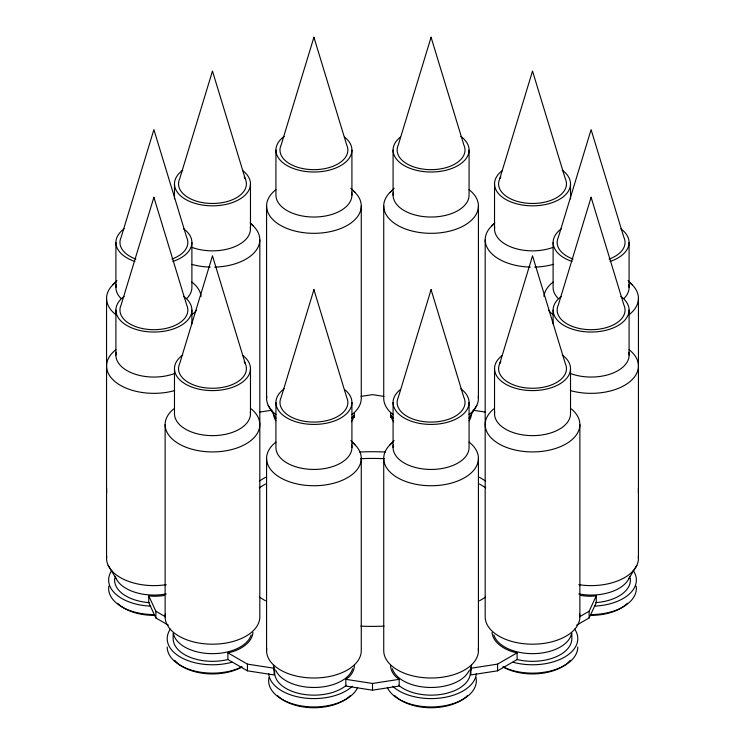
<?xml version="1.0" encoding="UTF-8"?>
<svg xmlns="http://www.w3.org/2000/svg" width="745" height="745" viewBox="0 0 745 745"><rect width="100%" height="100%" fill="white"/><g stroke="black" fill="none" stroke-linecap="round" stroke-linejoin="round"><path stroke-width="1.12" d="M492.063 632.458A40.5 23.384 0 0 0 512.281 651.689L517.095 652.843L517.095 659.558L497.567 670.826L470.887 674.951L470.887 668.246L471.576 665.257M499.737 178.809L532.526 71.064L565.315 178.809A33.944 19.603 0 0 1 530.747 203.45A33.944 19.603 0 0 1 500.836 176.863M499.737 363.588L532.526 255.852L565.315 363.588A33.944 19.603 0 0 1 530.747 388.238A33.944 19.603 0 0 1 500.836 361.642M576.602 625.204L589.118 617.968L589.118 611.263L596.27 595.86L591.102 596.251A40.5 23.384 0 0 1 580.616 595.451M589.118 617.968L596.27 602.565L596.27 595.86M469.043 418.234L476.809 405.336M629.069 578.26L636.835 565.353M112.895 284.711L116.946 280.614M390.073 192.322L394.114 188.224M491.523 226.135L494.764 222.857M390.073 444.737L394.114 440.64M390.576 665.257A40.5 23.384 0 0 0 396.005 676.954L399.18 679.338L399.18 686.052L372.5 690.177L345.82 686.052L345.82 679.338L348.995 676.954A40.5 23.384 0 0 0 354.424 665.257M470.887 668.246L497.567 664.121L517.095 652.843M579.489 616.823L589.118 611.263M273.424 665.257L274.113 668.246L274.113 674.951L247.433 670.826L227.905 659.558L227.905 652.843L232.719 651.689A40.5 23.384 0 0 0 252.937 632.458M259.977 412.05L271.981 410.188M361.092 396.405L372.5 394.636L383.908 396.405M345.82 679.338L372.5 683.463L399.18 679.338M168.398 625.204L155.882 617.968L148.73 602.565L148.73 595.86L153.898 596.251A40.5 23.384 0 0 0 164.384 595.451M473.019 410.188L485.023 412.05M227.905 652.843L247.433 664.121L274.113 668.246M148.73 595.86L155.882 611.263L165.511 616.823M628.054 280.614L632.105 284.711M350.886 188.224L354.927 192.322M250.236 222.857L253.477 226.135M350.886 440.64L354.927 444.737M268.191 405.336L275.957 418.234M108.165 565.353L115.931 578.26M245.263 178.809L212.474 71.064L179.685 178.809A33.944 19.603 0 0 0 214.253 203.45A33.944 19.603 0 0 0 244.164 176.863M245.263 363.588L212.474 255.852L179.685 363.588A33.944 19.603 0 0 0 214.253 388.238A33.944 19.603 0 0 0 244.164 361.642M638.446 298.373L638.446 558.284M629.097 242.451L629.097 287.486M629.097 310.088L629.097 355.114M579.871 424.585L579.871 616.851M571.834 633.148L571.834 638.642A39.308 22.695 0 0 1 516.956 659.474M570.521 183.885L570.521 198.887M570.521 368.663L570.521 413.689A37.995 21.94 0 0 1 530.868 435.611A37.995 21.94 0 0 1 494.671 411.78M553.107 242.451L553.107 287.486A37.995 21.94 0 0 0 558.191 298.456M553.107 310.088L553.107 323.945M497.567 664.121L497.567 670.826M494.531 183.885L494.531 228.911M494.531 368.663L494.531 413.689M485.181 239.806L485.181 616.851A47.345 27.332 0 0 0 535.18 644.146A47.345 27.332 0 0 0 579.573 613.796M478.42 205.983L478.42 398.258M478.42 458.399L478.42 650.674M469.071 150.062L469.071 195.097A37.995 21.94 0 0 1 428.589 216.981A37.995 21.94 0 0 1 393.407 192.229M469.071 402.477L469.071 447.512A37.995 21.94 0 0 1 428.589 469.397A37.995 21.94 0 0 1 393.407 444.644M393.081 150.062L393.081 195.097M393.081 402.477L393.081 447.512M383.731 205.983L383.731 398.258A47.345 27.332 0 0 0 393.09 414.583M383.731 458.399L383.731 650.674A47.345 27.332 0 0 0 432.836 677.987A47.345 27.332 0 0 0 478.29 648.634M372.5 683.463L372.5 690.177M361.269 205.983L361.269 398.258A47.345 27.332 0 0 1 351.91 414.583M361.269 458.399L361.269 650.674A47.345 27.332 0 0 1 312.164 677.987A47.345 27.332 0 0 1 266.71 648.634M351.919 150.062L351.919 195.097M351.919 402.477L351.919 447.512M275.929 150.062L275.929 195.097A37.995 21.94 0 0 0 316.411 216.981A37.995 21.94 0 0 0 351.593 192.229M275.929 402.477L275.929 447.512A37.995 21.94 0 0 0 316.411 469.397A37.995 21.94 0 0 0 351.593 444.644M266.58 205.983L266.58 398.258M266.58 458.399L266.58 650.674M259.819 239.806L259.819 616.851A47.345 27.332 0 0 1 209.82 644.146A47.345 27.332 0 0 1 165.427 613.796M250.469 183.885L250.469 228.911M250.469 368.663L250.469 413.689M247.433 664.121L247.433 670.826M191.893 242.451L191.893 287.486A37.995 21.94 0 0 1 186.809 298.456M191.893 310.088L191.893 323.945M174.479 183.885L174.479 198.887M174.479 368.663L174.479 413.689A37.995 21.94 0 0 0 214.132 435.611A37.995 21.94 0 0 0 250.329 411.78M173.166 633.148L173.166 638.642A39.308 22.695 0 0 0 228.044 659.474M165.129 424.585L165.129 616.851M155.882 611.263L155.882 617.968M115.903 242.451L115.903 287.486M115.903 310.088L115.903 355.114M106.554 298.373L106.554 558.284M251.261 224.133A47.345 27.332 0 0 1 254.976 251.847A47.345 27.332 0 0 1 214.709 267.11M210.239 267.11A47.345 27.332 0 0 1 191.772 264.391M250.329 227.001A37.995 21.94 0 0 1 231.835 247.787A37.995 21.94 0 0 1 191.372 247.154M243.047 170.856A37.995 21.94 0 0 1 237.608 200.331A37.995 21.94 0 0 1 186.278 199.772A37.995 21.94 0 0 1 182.767 170.205M171.955 259.055A33.944 19.603 0 0 0 186.688 237.385L153.898 129.639L121.109 237.385A33.944 19.603 0 0 0 135.851 259.055M106.684 492.687A47.345 27.332 0 0 1 106.684 488.608M196.55 310.246A47.345 27.332 0 0 1 191.884 314.697M115.922 314.697A47.345 27.332 0 0 1 115.922 282.057M191.884 282.057A47.345 27.332 0 0 1 201.113 296.342M120.997 298.456A37.995 21.94 0 0 1 116.229 284.618M183.605 228.78A37.995 21.94 0 0 1 172.896 261.448M134.901 261.448A37.995 21.94 0 0 1 124.201 228.78M609.149 259.055A33.944 19.603 0 0 0 623.891 237.385L591.102 129.639L558.312 237.385A33.944 19.603 0 0 0 573.045 259.055M638.316 488.608A47.345 27.332 0 0 1 638.316 492.687M629.078 282.057A47.345 27.332 0 0 1 629.078 314.697M553.116 314.697A47.345 27.332 0 0 1 548.45 310.246M543.887 296.342A47.345 27.332 0 0 1 553.116 282.057M628.771 284.618A37.995 21.94 0 0 1 624.003 298.456M620.799 228.78A37.995 21.94 0 0 1 610.099 261.448M572.104 261.448A37.995 21.94 0 0 1 561.395 228.78M633.231 570.521A45.259 26.131 0 0 1 594.314 606.132M636.193 586.157A45.259 26.131 0 0 1 591.102 614.56M630.261 578.092A39.308 22.695 0 0 1 595.655 602.603M627.411 603.254A41.925 24.203 0 0 1 591.102 615.361M629.804 576.332A39.308 22.695 0 0 1 578.744 593.923M638.316 556.245A47.345 27.332 0 0 1 578.846 584.685M629.078 349.684A47.345 27.332 0 0 1 627.56 383.442A47.345 27.332 0 0 1 570.4 390.594M628.771 352.255A37.995 21.94 0 0 1 611.17 373.748A37.995 21.94 0 0 1 570 373.357M620.799 296.408A37.995 21.94 0 0 1 616.944 326.17A37.995 21.94 0 0 1 565.25 326.17A37.995 21.94 0 0 1 561.395 296.408M393.109 418.234A39.308 22.695 0 0 1 392.364 416.306M478.29 396.219A47.345 27.332 0 0 1 469.052 414.583M469.052 189.668A47.345 27.332 0 0 1 463.232 226.052A47.345 27.332 0 0 1 399.944 226.582A47.345 27.332 0 0 1 392.28 190.31M460.773 136.382A37.995 21.94 0 0 1 457.262 165.958A37.995 21.94 0 0 1 405.932 166.517A37.995 21.94 0 0 1 400.503 137.043M231.974 662.221A45.259 26.131 0 0 1 181.631 657.77A45.259 26.131 0 0 1 170.335 629.097M241.576 667.017A45.259 26.131 0 0 1 193.346 670.686A45.259 26.131 0 0 1 167.215 647.005M242.125 666.84A41.925 24.203 0 0 1 174.702 660.238M251.186 634.898A39.308 22.695 0 0 1 211.608 653.644A39.308 22.695 0 0 1 173.501 633.921M251.261 408.912A47.345 27.332 0 0 1 243.95 445.007A47.345 27.332 0 0 1 180.998 445.007A47.345 27.332 0 0 1 173.687 408.912M243.047 355.635A37.995 21.94 0 0 1 237.608 385.109A37.995 21.94 0 0 1 186.278 384.55A37.995 21.94 0 0 1 182.767 354.983M574.665 629.097A45.259 26.131 0 0 1 563.369 657.77A45.259 26.131 0 0 1 513.026 662.221M577.785 647.005A45.259 26.131 0 0 1 551.654 670.686A45.259 26.131 0 0 1 503.424 667.017M570.298 660.238A41.925 24.203 0 0 1 502.875 666.84M571.499 633.921A39.308 22.695 0 0 1 533.392 653.644A39.308 22.695 0 0 1 493.814 634.898M571.313 408.912A47.345 27.332 0 0 1 564.002 445.007A47.345 27.332 0 0 1 501.05 445.007A47.345 27.332 0 0 1 493.739 408.912M562.233 354.983A37.995 21.94 0 0 1 558.722 384.55A37.995 21.94 0 0 1 507.392 385.109A37.995 21.94 0 0 1 501.953 355.635M150.686 606.132A45.259 26.131 0 0 1 111.769 570.521M153.898 614.56A45.259 26.131 0 0 1 108.807 586.157M149.345 602.603A39.308 22.695 0 0 1 114.739 578.092M153.898 615.361A41.925 24.203 0 0 1 117.589 603.254M166.256 593.923A39.308 22.695 0 0 1 115.196 576.332M166.154 584.685A47.345 27.332 0 0 1 106.684 556.245M174.6 390.594A47.345 27.332 0 0 1 117.44 383.442A47.345 27.332 0 0 1 115.922 349.684M175 373.357A37.995 21.94 0 0 1 133.83 373.748A37.995 21.94 0 0 1 116.229 352.255M183.605 296.408A37.995 21.94 0 0 1 179.75 326.17A37.995 21.94 0 0 1 128.056 326.17A37.995 21.94 0 0 1 124.201 296.408M476.297 673.592A45.259 26.131 0 0 1 442.549 697.739A45.259 26.131 0 0 1 392.634 686.247M475.953 677.41A45.259 26.131 0 0 1 439.904 706.446A45.259 26.131 0 0 1 387.353 687.588M470.048 669.494A39.308 22.695 0 0 1 445.091 693.66A39.308 22.695 0 0 1 398.594 685.232M467.385 695.644A41.925 24.203 0 0 1 394.766 695.644M469.043 670.649A39.308 22.695 0 0 1 429.362 687.449A39.308 22.695 0 0 1 392.364 668.721M469.052 442.083A47.345 27.332 0 0 1 463.232 478.467A47.345 27.332 0 0 1 399.944 478.998A47.345 27.332 0 0 1 392.28 442.726M460.773 388.797A37.995 21.94 0 0 1 457.262 418.373A37.995 21.94 0 0 1 405.932 418.932A37.995 21.94 0 0 1 400.503 389.458M553.228 264.391A47.345 27.332 0 0 1 534.761 267.11M530.291 267.11A47.345 27.332 0 0 1 490.024 251.847A47.345 27.332 0 0 1 493.739 224.133M553.628 247.154A37.995 21.94 0 0 1 513.165 247.787A37.995 21.94 0 0 1 494.671 227.001M562.233 170.205A37.995 21.94 0 0 1 558.722 199.772A37.995 21.94 0 0 1 507.392 200.331A37.995 21.94 0 0 1 501.953 170.856M352.366 686.247A45.259 26.131 0 0 1 302.451 697.739A45.259 26.131 0 0 1 268.703 673.592M357.647 687.588A45.259 26.131 0 0 1 305.096 706.446A45.259 26.131 0 0 1 269.047 677.41M346.406 685.232A39.308 22.695 0 0 1 299.909 693.66A39.308 22.695 0 0 1 274.952 669.494M350.234 695.644A41.925 24.203 0 0 1 277.615 695.644M352.636 668.721A39.308 22.695 0 0 1 315.638 687.449A39.308 22.695 0 0 1 275.957 670.649M352.72 442.726A47.345 27.332 0 0 1 345.056 478.998A47.345 27.332 0 0 1 281.768 478.467A47.345 27.332 0 0 1 275.948 442.083M344.497 389.458A37.995 21.94 0 0 1 339.068 418.932A37.995 21.94 0 0 1 287.738 418.373A37.995 21.94 0 0 1 284.227 388.797M352.636 416.306A39.308 22.695 0 0 1 351.891 418.234M275.948 414.583A47.345 27.332 0 0 1 266.71 396.219M352.72 190.31A47.345 27.332 0 0 1 345.056 226.582A47.345 27.332 0 0 1 281.768 226.052A47.345 27.332 0 0 1 275.948 189.668M344.497 137.043A37.995 21.94 0 0 1 339.068 166.517A37.995 21.94 0 0 1 287.738 165.958A37.995 21.94 0 0 1 284.227 136.382M259.297 487.826A151.272 87.333 0 0 1 265.537 484.008M360.906 458.687A151.272 87.333 0 0 1 384.094 458.687M479.463 484.008A151.272 87.333 0 0 1 485.703 487.826M485.703 596.987A151.272 87.333 0 0 1 479.463 600.805M384.094 626.135A151.272 87.333 0 0 1 360.906 626.135M265.537 600.805A151.272 87.333 0 0 1 259.297 596.987M259.297 481.121A151.272 87.333 0 0 1 265.537 477.294M359.742 452.029A151.272 87.333 0 0 1 385.258 452.029M479.463 477.294A151.272 87.333 0 0 1 485.703 481.121M470.952 667.902A40.5 23.384 0 0 1 471.417 669.941M273.583 669.941A40.5 23.384 0 0 1 274.048 667.902M353.81 415.487A40.5 23.384 0 0 1 354.275 417.526M390.725 417.526A40.5 23.384 0 0 1 391.19 415.487M471.576 412.842A40.5 23.384 0 0 1 469.136 420.841M393.658 421.791A40.5 23.384 0 0 1 390.576 412.842M354.424 412.842A40.5 23.384 0 0 1 351.342 421.791M275.864 420.841A40.5 23.384 0 0 1 273.424 412.842M153.898 197.276L121.109 305.012A33.944 19.603 0 0 0 153.898 329.69A33.944 19.603 0 0 0 186.688 305.012L153.898 197.276M313.924 37.25L281.135 144.996A33.944 19.603 0 0 0 313.924 169.664A33.944 19.603 0 0 0 346.714 144.996L313.924 37.25M313.924 289.665L281.135 397.411A33.944 19.603 0 0 0 313.924 422.08A33.944 19.603 0 0 0 346.714 397.411L313.924 289.665M431.076 37.25L398.286 144.996A33.944 19.603 0 0 0 431.076 169.664A33.944 19.603 0 0 0 463.865 144.996L431.076 37.25M431.076 289.665L398.286 397.411A33.944 19.603 0 0 0 431.076 422.08A33.944 19.603 0 0 0 463.865 397.411L431.076 289.665M591.102 197.276L558.312 305.012A33.944 19.603 0 0 0 591.102 329.69A33.944 19.603 0 0 0 623.891 305.012L591.102 197.276"/></g></svg>
